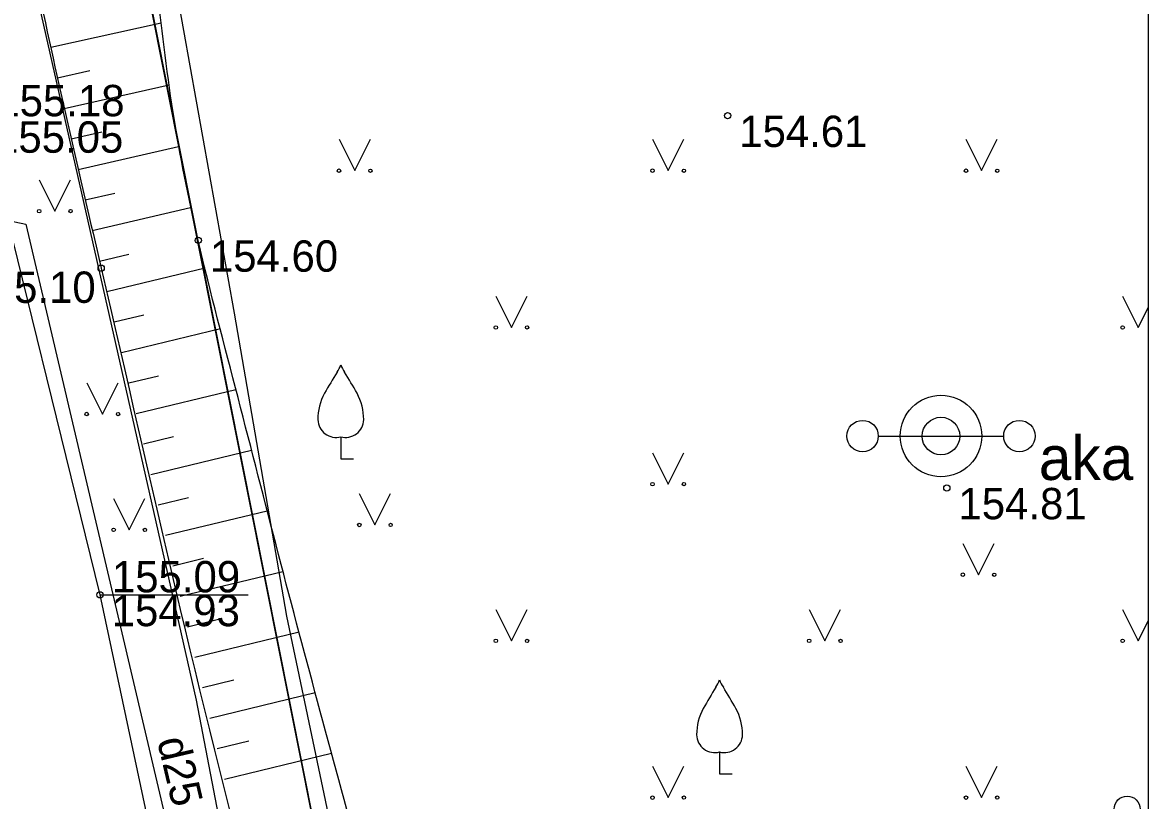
# Model space of a CAD drawing. Extents: x 635495 to 635693, y 303338 to 303478.
# Drawn here: x 635594.45 to 635612.41, y 303415.75 to 303428.16 of the extents above; entities that cross this region are included whole.
import ezdxf

# ---------------------------------------------------------------- set-up
doc = ezdxf.new("R2010")
doc.units = 0
for name, color, linetype in [('CELI_CAPM_####_####_#', 7, 'Continuous'), ('ELEK_VADP_ZSPR_####_#', 7, 'Continuous'), ('NORB_ZOGS_ZSTP_####_#', 7, 'Continuous'), ('RAMI_PLAN_####_TKST_#', 7, 'Continuous'), ('RELJ_AATZ_####_TKST_#', 7, 'Continuous'), ('RELJ_ELEM_####_####_#', 7, 'Continuous'), ('RELJ_NOGA_####_####_#', 7, 'Continuous'), ('RELJ_NOGL_####_####_#', 7, 'Continuous'), ('ROBZ_PROJ_####_####_#', 7, 'Continuous'), ('ROBZ_UZMR_####_####_#', 7, 'Continuous'), ('TERT_ELEM_####_####_#', 7, 'Continuous'), ('UDTK_ELEM_####_####_#', 7, 'Continuous'), ('UDTK_VADP_UDEN_####_#', 7, 'Continuous'), ('UDTK_VADP_UDEN_TKST_#', 7, 'Continuous')]:
    doc.layers.add(name, color=color, linetype=linetype)

msp = doc.modelspace()

# ---------------------------------------------------------------- linework, layer by layer
at = {"layer": 'CELI_CAPM_####_####_#'}
msp.add_lwpolyline([(635598.526, 303405.696), (635597.387, 303411.046), (635595.687, 303419.026), (635593.827, 303426.579), (635592.94, 303431.92), (635592.157, 303434.12)], dxfattribs=at)
at = {"layer": 'ELEK_VADP_ZSPR_####_#'}
msp.add_lwpolyline([(635561.411, 303455.334), (635563.935, 303452.408), (635579.543, 303438.928), (635584.151, 303430.128), (635593.832, 303432.305), (635597.222, 303417.344), (635599.555, 303405.18)], dxfattribs=at)
at = {"layer": 'NORB_ZOGS_ZSTP_####_#'}
msp.add_lwpolyline([(635594.808, 303439.155), (635595.921, 303433.754), (635596.714, 303429.725), (635597.828, 303423.521), (635598.659, 303418.684), (635599.613, 303414.156), (635600.419, 303409.339), (635600.616, 303408.262)], dxfattribs=at)
at = {"layer": 'RAMI_PLAN_####_TKST_#'}
msp.add_line((635612.412, 303374.096), (635612.412, 303460.059), dxfattribs=at)
at = {"layer": 'RELJ_AATZ_####_TKST_#'}
msp.add_line((635595.687, 303419.026), (635598.05, 303419.026), dxfattribs=at)
at = {"layer": 'RELJ_ELEM_####_####_#'}
for centre in [(635605.698, 303426.671), (635597.254, 303424.681), (635595.705, 303424.238), (635609.195, 303420.732), (635595.687, 303419.026)]:
    msp.add_circle(centre, 0.05, dxfattribs=at)
at = {"layer": 'RELJ_NOGA_####_####_#'}
for p, q in [((635594.9, 303427.764), (635596.662, 303428.151)), ((635595.008, 303427.275), (635595.522, 303427.389)), ((635595.116, 303426.787), (635596.789, 303427.16)), ((635595.226, 303426.3), (635595.717, 303426.411)), ((635595.337, 303425.812), (635596.941, 303426.18)), ((635595.449, 303425.325), (635595.924, 303425.435)), ((635595.563, 303424.838), (635597.131, 303425.205)), ((635595.678, 303424.351), (635596.148, 303424.463)), ((635595.794, 303423.865), (635597.364, 303424.241)), ((635595.911, 303423.379), (635596.384, 303423.492)), ((635596.027, 303422.893), (635597.609, 303423.273)), ((635596.144, 303422.406), (635596.621, 303422.521)), ((635596.261, 303421.92), (635597.855, 303422.304)), ((635596.379, 303421.434), (635596.859, 303421.55)), ((635596.496, 303420.948), (635598.103, 303421.336)), ((635596.614, 303420.462), (635597.098, 303420.579)), ((635596.731, 303419.976), (635598.353, 303420.368)), ((635596.849, 303419.49), (635597.338, 303419.609)), ((635596.966, 303419.004), (635598.605, 303419.401)), ((635597.084, 303418.518), (635597.578, 303418.638)), ((635597.201, 303418.032), (635598.861, 303418.434)), ((635597.319, 303417.546), (635597.82, 303417.668)), ((635597.437, 303417.06), (635599.119, 303417.467)), ((635597.554, 303416.574), (635598.063, 303416.697)), ((635597.671, 303416.088), (635599.381, 303416.501))]:
    msp.add_line(p, q, dxfattribs=at)
msp.add_spline([(635593.737, 303434.636), (635593.697, 303433.432), (635593.735, 303433.198), (635594.214, 303430.953), (635594.694, 303428.71), (635595.187, 303426.471), (635595.705, 303424.238), (635598.175, 303413.999), (635599.87, 303406.782), (635599.925, 303406.436), (635599.982, 303406.269), (635600.033, 303406.189), (635600.065, 303406.15), (635600.103, 303406.112), (635600.355, 303406.035), (635600.616, 303406.08), (635601.027, 303406.134), (635601.438, 303406.206), (635602.26, 303406.378), (635603.083, 303406.546), (635603.905, 303406.658), (635604.14, 303406.608), (635605.134, 303403.676)], degree=3, dxfattribs=at)
at = {"layer": 'RELJ_NOGL_####_####_#'}
msp.add_spline([(635605.878, 303403.475), (635605.698, 303406.254), (635605.355, 303407.043), (635605.06, 303407.4), (635604.909, 303407.578), (635604.766, 303407.76), (635604.611, 303407.997), (635604.408, 303408.146), (635604.239, 303408.141), (635604.068, 303408.113), (635603.805, 303408.062), (635603.541, 303407.983), (635603.013, 303407.803), (635602.49, 303407.7), (635602.232, 303407.716), (635602.105, 303407.748), (635602.041, 303407.771), (635601.978, 303407.799), (635601.895, 303407.916), (635601.861, 303408.07), (635600.855, 303411.364), (635600.363, 303413.013), (635599.887, 303414.669), (635599.2, 303417.166), (635598.535, 303419.668), (635597.888, 303422.173), (635597.254, 303424.681), (635596.852, 303426.727), (635596.587, 303428.8), (635596.344, 303430.88), (635596.008, 303432.951), (635595.776, 303433.451), (635593.737, 303434.636)], degree=3, dxfattribs=at)
at = {"layer": 'ROBZ_PROJ_####_####_#'}
msp.add_lwpolyline([(635552.6, 303428.263), (635593.63, 303442.833), (635602.04, 303400.593), (635602.21, 303399.093), (635561.36, 303392.563)], close=True, dxfattribs=at)
msp.add_lwpolyline([(635552.6, 303428.263), (635593.63, 303442.833), (635602.04, 303400.593), (635602.21, 303399.093), (635561.36, 303392.563)], close=True, dxfattribs=at)
at = {"layer": 'ROBZ_UZMR_####_####_#'}
msp.add_line((635602.04, 303400.593), (635593.63, 303442.833), dxfattribs=at)
for points in [[(635612.412, 303401.344), (635612.412, 303460.059), (635585.804, 303460.059)], [(635585.804, 303460.059), (635593.63, 303442.833), (635602.04, 303400.593), (635602.21, 303399.093), (635612.412, 303401.344)]]:
    msp.add_lwpolyline(points, dxfattribs=at)
at = {"layer": 'TERT_ELEM_####_####_#'}
for p, q in [((635599.5, 303426.293), (635599.75, 303425.793)), ((635599.75, 303425.793), (635600, 303426.293)), ((635604.5, 303426.293), (635604.75, 303425.793)), ((635604.75, 303425.793), (635605, 303426.293)), ((635609.5, 303426.293), (635609.75, 303425.793)), ((635609.75, 303425.793), (635610, 303426.293)), ((635594.717, 303425.648), (635594.967, 303425.148)), ((635594.967, 303425.148), (635595.217, 303425.648)), ((635602, 303423.793), (635602.25, 303423.293)), ((635602.25, 303423.293), (635602.5, 303423.793)), ((635612, 303423.793), (635612.25, 303423.293)), ((635612.25, 303423.293), (635612.412, 303423.617)), ((635595.475, 303422.41), (635595.725, 303421.91)), ((635595.725, 303421.91), (635595.975, 303422.41)), ((635599.528, 303421.548), (635599.528, 303421.196)), ((635604.5, 303421.293), (635604.75, 303420.793)), ((635604.75, 303420.793), (635605, 303421.293)), ((635599.528, 303421.196), (635599.728, 303421.196)), ((635595.903, 303420.563), (635596.153, 303420.063)), ((635596.153, 303420.063), (635596.403, 303420.563)), ((635599.823, 303420.642), (635600.073, 303420.142)), ((635600.073, 303420.142), (635600.323, 303420.642)), ((635609.451, 303419.847), (635609.701, 303419.347)), ((635609.701, 303419.347), (635609.951, 303419.847)), ((635602, 303418.793), (635602.25, 303418.293)), ((635602.25, 303418.293), (635602.5, 303418.793)), ((635607, 303418.793), (635607.25, 303418.293)), ((635607.25, 303418.293), (635607.5, 303418.793)), ((635612, 303418.793), (635612.25, 303418.293)), ((635612.25, 303418.293), (635612.412, 303418.617)), ((635605.57, 303416.521), (635605.57, 303416.169)), ((635604.5, 303416.293), (635604.75, 303415.793)), ((635604.75, 303415.793), (635605, 303416.293)), ((635609.5, 303416.293), (635609.75, 303415.793)), ((635609.75, 303415.793), (635610, 303416.293)), ((635605.57, 303416.169), (635605.77, 303416.169))]:
    msp.add_line(p, q, dxfattribs=at)
for centre, radius in [((635599.5, 303425.792), 0.028), ((635600, 303425.792), 0.0263), ((635604.5, 303425.792), 0.028), ((635605, 303425.792), 0.0263), ((635609.5, 303425.792), 0.028), ((635610, 303425.792), 0.0263), ((635594.716, 303425.148), 0.028), ((635595.216, 303425.148), 0.0263), ((635602, 303423.292), 0.028), ((635602.5, 303423.292), 0.0263), ((635612, 303423.292), 0.028), ((635595.475, 303421.91), 0.028), ((635595.975, 303421.91), 0.0263), ((635604.5, 303420.792), 0.028), ((635605, 303420.792), 0.0263), ((635599.823, 303420.141), 0.028), ((635600.323, 303420.141), 0.0263), ((635595.903, 303420.063), 0.028), ((635596.403, 303420.063), 0.0263), ((635609.451, 303419.347), 0.028), ((635609.951, 303419.347), 0.0263), ((635602, 303418.292), 0.028), ((635602.5, 303418.292), 0.0263), ((635607, 303418.292), 0.028), ((635607.5, 303418.292), 0.0263), ((635612, 303418.292), 0.028), ((635604.5, 303415.792), 0.028), ((635605, 303415.792), 0.0263), ((635609.5, 303415.792), 0.028), ((635610, 303415.792), 0.0263), ((635612.071, 303415.609), 0.207)]:
    msp.add_circle(centre, radius, dxfattribs=at)
for centre, radius, start, end in [((635599.111, 303422.834), 0.439, 324.3837, 341.712), ((635599.945, 303422.834), 0.439, 198.288, 215.6163), ((635612.153, 303414.8), 14.88, 148.4844, 149.9901), ((635586.903, 303414.8), 14.88, 30.0099, 31.5156), ((635600.052, 303421.82), 0.89, 151.757, 179.9138), ((635599.004, 303421.82), 0.89, 0.0862, 28.243), ((635599.452, 303421.827), 0.29, 181.0782, 285.2823), ((635599.604, 303421.827), 0.29, 254.7177, 358.9218), ((635605.153, 303417.807), 0.439, 324.3837, 341.712), ((635605.987, 303417.807), 0.439, 198.288, 215.6163), ((635618.195, 303409.773), 14.88, 148.4844, 149.9901), ((635592.945, 303409.773), 14.88, 30.0099, 31.5156), ((635606.094, 303416.793), 0.89, 151.757, 179.9138), ((635605.046, 303416.793), 0.89, 0.0862, 28.243), ((635605.494, 303416.8), 0.29, 181.0782, 285.2823), ((635605.646, 303416.8), 0.29, 254.7177, 358.9218)]:
    msp.add_arc(centre, radius, start, end, dxfattribs=at)
at = {"layer": 'UDTK_ELEM_####_####_#'}
for p, q in [((635608.102, 303421.559), (635609.102, 303421.559)), ((635609.102, 303421.559), (635610.102, 303421.559))]:
    msp.add_line(p, q, dxfattribs=at)
for centre, radius in [((635609.102, 303421.559), 0.65), ((635607.852, 303421.559), 0.25), ((635609.102, 303421.559), 0.3), ((635610.352, 303421.559), 0.25)]:
    msp.add_circle(centre, radius, dxfattribs=at)
at = {"layer": 'UDTK_VADP_UDEN_####_#'}
for p, q in [((635570.628, 303429.82), (635594.505, 303424.942)), ((635594.505, 303424.942), (635598.965, 303405.959))]:
    msp.add_line(p, q, dxfattribs=at)

# ---------------------------------------------------------------- texts
at = {"layer": 'RELJ_AATZ_####_TKST_#'}
for s, p in [(' 155.18', (635593.847, 303426.661)), (' 154.61', (635605.698, 303426.171)), (' 155.05', (635593.827, 303426.079)), (' 154.60', (635597.254, 303424.181)), (' 155.10', (635593.387, 303423.684)), (' 154.81', (635609.195, 303420.232)), (' 155.09', (635595.691, 303419.066)), (' 154.93', (635595.687, 303418.526))]:
    msp.add_text(s, height=0.5, dxfattribs=at).set_placement(p)
at = {"layer": 'UDTK_ELEM_####_####_#'}
msp.add_text('      aka', height=0.7, dxfattribs=at).set_placement((635609.102, 303420.859))
at = {"layer": 'UDTK_VADP_UDEN_TKST_#'}
msp.add_text('d25 pl', height=0.5, rotation=283.2198, dxfattribs=at).set_placement((635596.595, 303416.703))

doc.saveas('drawing.dxf')
